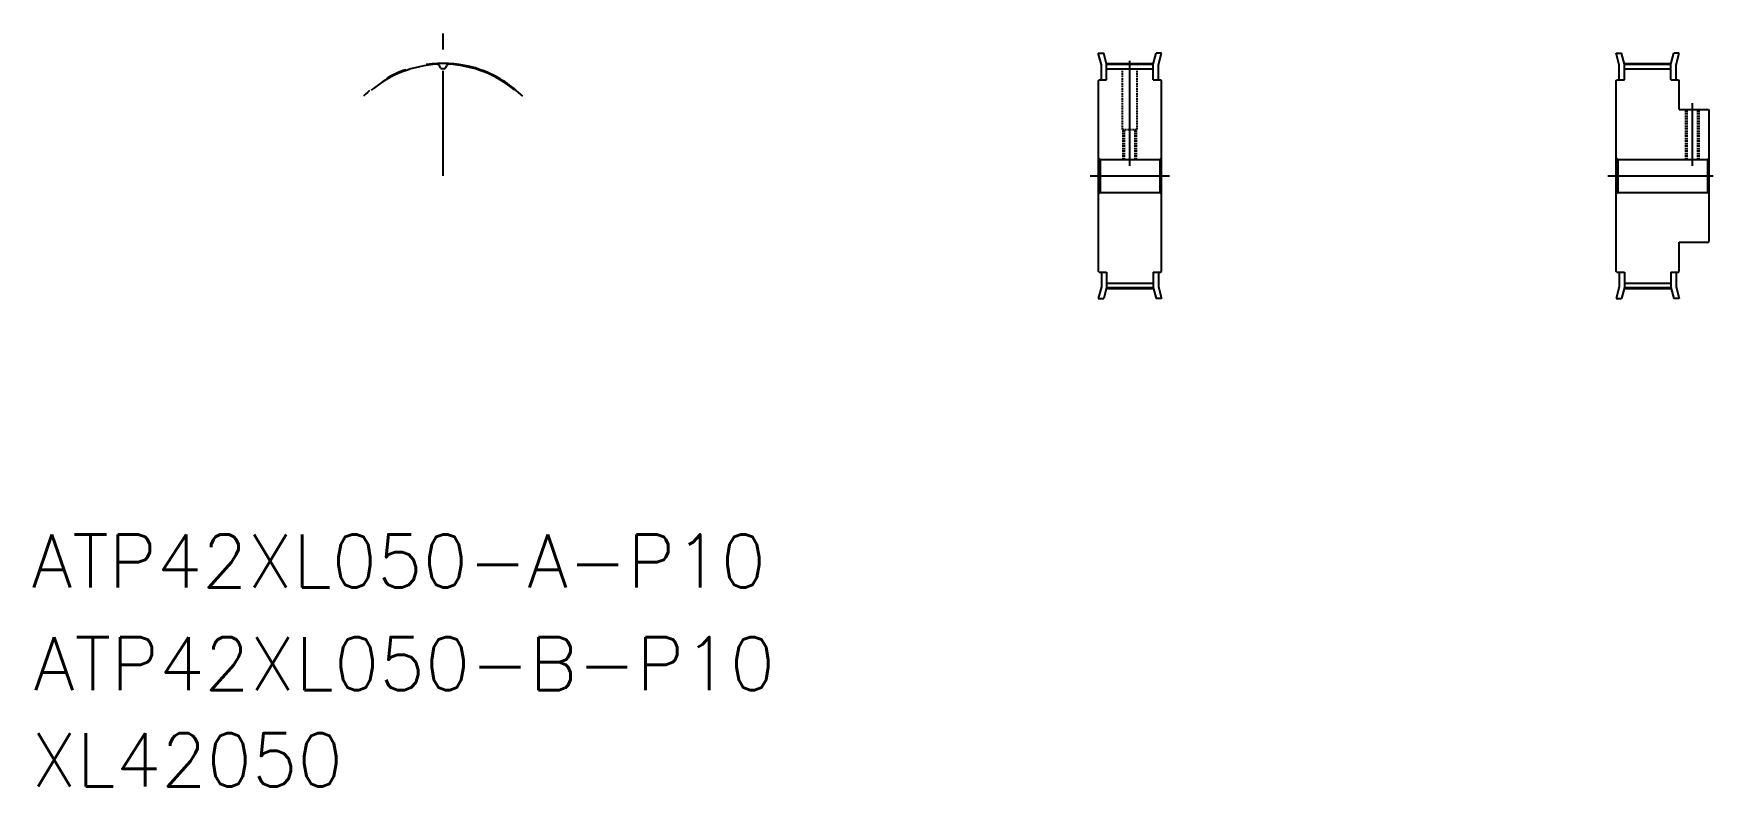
# Model space of a CAD drawing. Extents: x -30 to 478, y -321 to -94.
import ezdxf

# ---------------------------------------------------------------- set-up
doc = ezdxf.new("R2010")
doc.units = 0
doc.linetypes.add('CENTER', pattern=[50.8, 31.75, -6.35, 6.35, -6.35])
doc.linetypes.add('DASHED', pattern=[0.75, 0.5, -0.25])
doc.layers.get('0').update_dxf_attribs({"linetype": 'CONTINUOUS'})
doc.layers.add('CENTER', color=1, linetype='CENTER')
doc.styles.get("Standard").update_dxf_attribs({"font": 'txt', "bigfont": 'BIGFONT'})

msp = doc.modelspace()

# ---------------------------------------------------------------- linework, layer by layer
at = {"color": 7, "linetype": 'CONTINUOUS'}
for p, q in [((291.05, -99.66), (292.7, -99.66)), ((291.99, -103.17), (291.05, -99.66)), ((293.59, -102.96), (292.7, -99.66)), ((307.59, -102.96), (308.47, -99.66)), ((310.13, -99.66), (308.47, -99.66)), ((309.19, -103.17), (310.13, -99.66)), ((447.17, -99.66), (448.83, -99.66)), ((448.11, -103.17), (447.17, -99.66)), ((449.71, -102.96), (448.83, -99.66)), ((463.71, -102.96), (464.6, -99.66)), ((466.25, -99.66), (464.6, -99.66)), ((465.31, -103.17), (466.25, -99.66)), ((92.71, -104.01), (92.4, -103.35)), ((94.31, -104.01), (94.62, -103.35)), ((291.99, -107.66), (291.99, -103.17)), ((293.59, -102.96), (307.59, -102.96)), ((293.59, -107.66), (293.59, -102.96)), ((293.59, -104.36), (307.59, -104.36)), ((307.59, -107.66), (307.59, -102.96)), ((309.19, -107.66), (309.19, -103.17)), ((448.11, -107.66), (448.11, -103.17)), ((449.71, -102.96), (463.71, -102.96)), ((449.71, -107.66), (449.71, -102.96)), ((449.71, -104.36), (463.71, -104.36)), ((463.71, -107.66), (463.71, -102.96)), ((465.31, -107.66), (465.31, -103.17)), ((291.09, -107.86), (291.29, -107.66)), ((291.09, -165.46), (291.09, -107.86)), ((291.29, -107.66), (293.59, -107.66)), ((307.59, -107.66), (309.89, -107.66)), ((309.89, -107.66), (310.09, -107.86)), ((310.09, -165.46), (310.09, -107.86)), ((447.21, -107.86), (447.41, -107.66)), ((447.21, -165.46), (447.21, -107.86)), ((447.41, -107.66), (449.71, -107.66)), ((463.71, -107.66), (466.01, -107.66)), ((466.01, -107.66), (466.21, -107.86)), ((466.21, -116.66), (466.21, -107.86)), ((466.21, -116.66), (475.01, -116.66)), ((475.01, -116.66), (475.21, -116.86)), ((475.21, -156.46), (475.21, -116.86)), ((291.59, -131.66), (291.09, -131.16)), ((291.59, -131.66), (309.59, -131.66)), ((291.59, -131.66), (291.59, -141.66)), ((309.59, -131.66), (310.09, -131.16)), ((309.59, -131.66), (309.59, -141.66)), ((447.71, -131.66), (447.21, -131.16)), ((447.71, -131.66), (474.71, -131.66)), ((447.71, -131.66), (447.71, -141.66)), ((474.71, -131.66), (475.21, -131.16)), ((474.71, -131.66), (474.71, -141.66)), ((291.59, -141.66), (291.09, -142.16)), ((291.59, -141.66), (309.59, -141.66)), ((309.59, -141.66), (310.09, -142.16)), ((447.71, -141.66), (447.21, -142.16)), ((447.71, -141.66), (474.71, -141.66)), ((474.71, -141.66), (475.21, -142.16)), ((466.21, -165.46), (466.21, -156.66)), ((466.21, -156.66), (475.01, -156.66)), ((475.01, -156.66), (475.21, -156.46)), ((291.29, -165.66), (291.09, -165.46)), ((291.29, -165.66), (293.59, -165.66)), ((291.99, -165.66), (291.99, -170.16)), ((293.59, -165.66), (293.59, -170.37)), ((307.59, -165.66), (309.89, -165.66)), ((307.59, -165.66), (307.59, -170.37)), ((309.19, -165.66), (309.19, -170.16)), ((309.89, -165.66), (310.09, -165.46)), ((447.41, -165.66), (447.21, -165.46)), ((447.41, -165.66), (449.71, -165.66)), ((448.11, -165.66), (448.11, -170.16)), ((449.71, -165.66), (449.71, -170.37)), ((463.71, -165.66), (466.01, -165.66)), ((463.71, -165.66), (463.71, -170.37)), ((465.31, -165.66), (465.31, -170.16)), ((466.01, -165.66), (466.21, -165.46)), ((291.99, -170.16), (291.05, -173.66)), ((293.59, -170.37), (292.7, -173.66)), ((293.59, -168.97), (307.59, -168.97)), ((293.59, -170.37), (307.59, -170.37)), ((307.59, -170.37), (308.47, -173.66)), ((309.19, -170.16), (310.13, -173.66)), ((448.11, -170.16), (447.17, -173.66)), ((449.71, -170.37), (448.83, -173.66)), ((449.71, -168.97), (463.71, -168.97)), ((449.71, -170.37), (463.71, -170.37)), ((463.71, -170.37), (464.6, -173.66)), ((465.31, -170.16), (466.25, -173.66)), ((291.05, -173.66), (292.7, -173.66)), ((310.13, -173.66), (308.47, -173.66)), ((447.17, -173.66), (448.83, -173.66)), ((466.25, -173.66), (464.6, -173.66))]:
    msp.add_line(p, q, dxfattribs=at)
at = {"color": 3, "linetype": 'DASHED'}
for p, q in [((298.34, -122.66), (298.34, -104.36)), ((302.84, -122.66), (302.84, -104.36)), ((468.21, -131.66), (468.21, -116.66)), ((468.59, -131.66), (468.59, -116.66)), ((471.83, -131.66), (471.83, -116.66)), ((472.21, -131.66), (472.21, -116.66)), ((298.34, -122.66), (302.84, -122.66)), ((298.59, -131.66), (298.59, -122.66)), ((298.97, -131.66), (298.97, -122.66)), ((302.21, -131.66), (302.21, -122.66)), ((302.59, -131.66), (302.59, -122.66))]:
    msp.add_line(p, q, dxfattribs=at)
at = {"color": 7, "linetype": 'CONTINUOUS'}
for centre, radius, start, end in [((93.51, -136.66), 33.71, 92.875, 130), ((91.85, -103.61), 0.61, 25, 92.875), ((93.26, -103.75), 0.61, 205, 270.4332), ((93.51, -136.66), 32.31, 89.5668, 90.4332), ((93.76, -103.75), 0.61, 269.5668, 335), ((95.17, -103.61), 0.61, 87.125, 155), ((93.51, -136.66), 33.71, 50, 87.125)]:
    msp.add_arc(centre, radius, start, end, dxfattribs=at)
at = {"layer": 'CENTER', "color": 1, "linetype": 'CENTER'}
for p, q in [((93.51, -136.66), (93.51, -93.74)), ((300.59, -133.66), (300.59, -100.71)), ((293.59, -102.71), (307.59, -102.71)), ((449.71, -102.71), (463.71, -102.71)), ((470.21, -133.66), (470.21, -114.66)), ((288.59, -136.66), (312.59, -136.66)), ((444.71, -136.66), (477.71, -136.66)), ((293.59, -170.62), (307.59, -170.62)), ((449.71, -170.62), (463.71, -170.62))]:
    msp.add_line(p, q, dxfattribs=at)
msp.add_arc((93.51, -136.66), 33.96, 45, 135, dxfattribs=at)

# ---------------------------------------------------------------- texts
at = {"color": 7, "linetype": 'CONTINUOUS'}
for s, p in [('ATP42XL050-A-P10', (-30.6, -260.82)), ('ATP42XL050-B-P10', (-29.91, -291.77)), ('XL42050', (-30.6, -320.82))]:
    msp.add_text(s, height=16, dxfattribs=at).set_placement(p)

doc.saveas('drawing.dxf')
